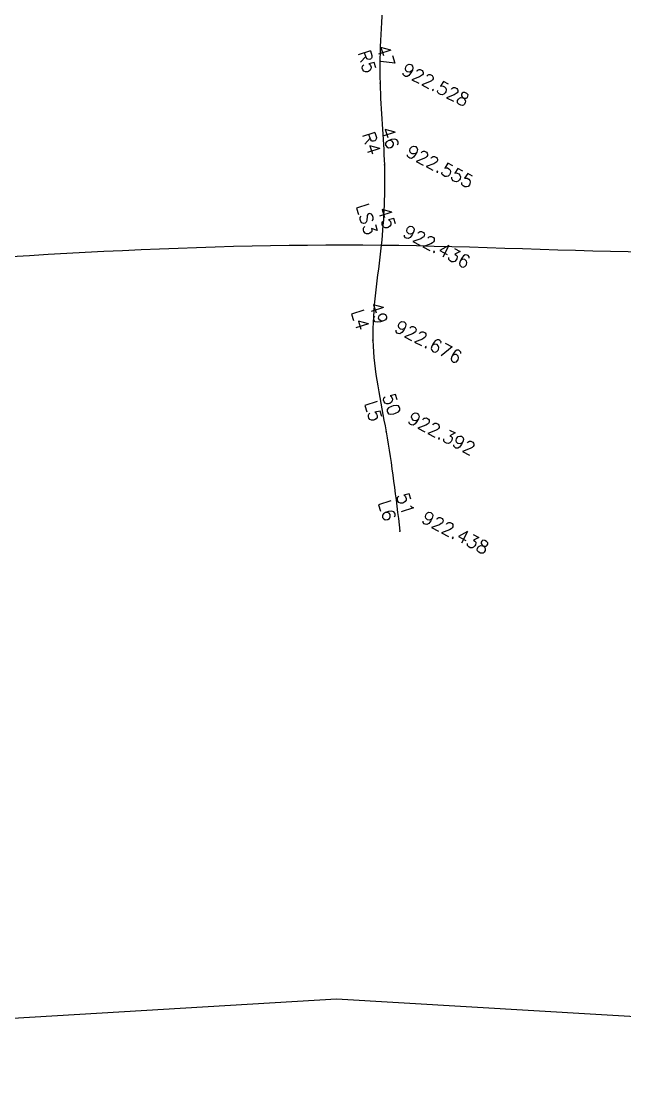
# Model space of a CAD drawing. Header units: millimetres. Extents: x 824502 to 1498685, y 1474633 to 1481826.
# Drawn here: x 1495278.9 to 1495428.5, y 1478282.8 to 1478547.4 of the extents above; entities that cross this region are included whole.
import ezdxf
from ezdxf.enums import TextEntityAlignment as Align

# ---------------------------------------------------------------- set-up
doc = ezdxf.new("R2010")
doc.units = ezdxf.units.MM
for name, color, linetype in [('Boundary', 6, 'Continuous'), ('Points', 7, 'Continuous'), ('Points-ELV', 6, 'Continuous'), ('Points-NUM', 4, 'Continuous'), ('Points-TXT', 3, 'Continuous')]:
    doc.layers.add(name, color=color, linetype=linetype)
doc.styles.add('ROMANS', font='romans.shx')

# ---------------------------------------------------------------- blocks, each defined once
blk = doc.blocks.new('POINTS')
at = {"layer": 'Points'}
blk.add_line((0, 0), (0, 0), dxfattribs=at)
blk.add_point((0, 0), dxfattribs=at)
at = {"layer": 'Points-ELV', "style": 'ROMANS'}
blk.add_attdef('ELEV', text='', height=1, rotation=45, dxfattribs=at).set_placement((0, 0), align=Align.BOTTOM_LEFT)
at = {"layer": 'Points-NUM', "style": 'ROMANS'}
blk.add_attdef('PTNUM', text='', height=1, dxfattribs=at).set_placement((0, 0), align=Align.BOTTOM_RIGHT)
at = {"layer": 'Points-TXT', "style": 'ROMANS'}
blk.add_attdef('DESC', text='', height=1, dxfattribs=at).set_placement((0, 0), align=Align.BOTTOM_RIGHT)

msp = doc.modelspace()

# ---------------------------------------------------------------- linework, layer by layer
for points in [[(1494894.272, 1478472.394, 12010.774), (1494972.724, 1478476.438, 11982.219), (1495072.859, 1478476.426, 11956.996), (1495368.148, 1478491.918, 11913.086), (1495507.247, 1478493.858, 11875.155), (1495683.505, 1478518.948, 11820.59), (1495806.752, 1478478.688, 11807.96), (1496023.66, 1478486.447, 11798.725), (1496129.908, 1478446.309, 11802.91), (1496228.815, 1478520.003, 11813.9), (1496425.884, 1478542.724, 11915.966), (1496587.973, 1478573.166, 11985.357)], [(1495368.804, 1478556.157, 11914.533), (1495367.856, 1478532.057, 11914.274), (1495368.934, 1478511.781, 11914.623), (1495368.148, 1478491.918, 11913.086), (1495366.08, 1478468.317, 11916.186), (1495369.36, 1478445.663, 11912.518), (1495372.778, 1478421.034, 11913.112)]]:
    msp.add_spline(points, degree=3)
at = {"layer": 'Boundary'}
msp.add_polyline3d([(1496619.238, 1478702.343, 0), (1496678.62, 1478452.456, 0), (1496338.921, 1478405.251, 0), (1496198.483, 1478297.292, 0), (1495979.235, 1478289.151, 0), (1495731.873, 1478282.827, 0), (1495357.075, 1478305.02, 0), (1495142.369, 1478292.194, 0), (1494854.276, 1478306.666, 0), (1494825.664, 1478580.806, 0), (1495085.779, 1478667.703, 0), (1495784.592, 1478656.118, 0), (1496122.803, 1478648.232, 0), (1496619.282, 1478702.327, 0)], dxfattribs=at)

# ---------------------------------------------------------------- block references
at = {"layer": 'Points', "linetype": 'Continuous'}
ref = msp.add_blockref('POINTS', (1495367.856, 1478532.057, 11914.274), dxfattribs=dict(at, xscale=12.91481050348951, yscale=12.91481050348951, zscale=12.91481050348951, rotation=287.5583941117993))
ref.add_attrib('PTNUM', '47', dxfattribs={"layer": 'Points-NUM', "height": 3.2287, "rotation": 287.55839, "style": 'ROMANS'}).set_placement((1495367.651, 1478535.378, 11914.274), align=Align.BOTTOM_RIGHT)
ref.add_attrib('DESC', 'R5', dxfattribs={"layer": 'Points-TXT', "height": 3.2287, "rotation": 287.55839, "style": 'ROMANS'}).set_placement((1495363.034, 1478533.917, 11914.274), align=Align.BOTTOM_RIGHT)
ref.add_attrib('ELEV', '922.528', dxfattribs={"layer": 'Points-ELV', "height": 3.2287, "rotation": 332.55839, "style": 'ROMANS'}).set_placement((1495372.473, 1478533.518, 11914.274), align=Align.BOTTOM_LEFT)
ref = msp.add_blockref('POINTS', (1495367.856, 1478532.057, 11914.274), dxfattribs=dict(at, xscale=12.91481050348951, yscale=12.91481050348951, zscale=12.91481050348951, rotation=287.5583941117993))
ref.add_attrib('PTNUM', '47', dxfattribs={"layer": 'Points-NUM', "height": 3.2287, "rotation": 287.55839, "style": 'ROMANS'}).set_placement((1495367.651, 1478535.378, 11914.274), align=Align.BOTTOM_RIGHT)
ref.add_attrib('DESC', 'R5', dxfattribs={"layer": 'Points-TXT', "height": 3.2287, "rotation": 287.55839, "style": 'ROMANS'}).set_placement((1495363.034, 1478533.917, 11914.274), align=Align.BOTTOM_RIGHT)
ref.add_attrib('ELEV', '922.528', dxfattribs={"layer": 'Points-ELV', "height": 3.2287, "rotation": 332.55839, "style": 'ROMANS'}).set_placement((1495372.473, 1478533.518, 11914.274), align=Align.BOTTOM_LEFT)
ref = msp.add_blockref('POINTS', (1495368.934, 1478511.781, 11914.623), dxfattribs=dict(at, xscale=12.91481050348951, yscale=12.91481050348951, zscale=12.91481050348951, rotation=287.5583941117993))
ref.add_attrib('PTNUM', '46', dxfattribs={"layer": 'Points-NUM', "height": 3.2287, "rotation": 287.55839, "style": 'ROMANS'}).set_placement((1495368.73, 1478515.103, 11914.623), align=Align.BOTTOM_RIGHT)
ref.add_attrib('DESC', 'R4', dxfattribs={"layer": 'Points-TXT', "height": 3.2287, "rotation": 287.55839, "style": 'ROMANS'}).set_placement((1495364.112, 1478513.642, 11914.623), align=Align.BOTTOM_RIGHT)
ref.add_attrib('ELEV', '922.555', dxfattribs={"layer": 'Points-ELV', "height": 3.2287, "rotation": 332.55839, "style": 'ROMANS'}).set_placement((1495373.552, 1478513.242, 11914.623), align=Align.BOTTOM_LEFT)
ref = msp.add_blockref('POINTS', (1495368.934, 1478511.781, 11914.623), dxfattribs=dict(at, xscale=12.91481050348951, yscale=12.91481050348951, zscale=12.91481050348951, rotation=287.5583941117993))
ref.add_attrib('PTNUM', '46', dxfattribs={"layer": 'Points-NUM', "height": 3.2287, "rotation": 287.55839, "style": 'ROMANS'}).set_placement((1495368.73, 1478515.103, 11914.623), align=Align.BOTTOM_RIGHT)
ref.add_attrib('DESC', 'R4', dxfattribs={"layer": 'Points-TXT', "height": 3.2287, "rotation": 287.55839, "style": 'ROMANS'}).set_placement((1495364.112, 1478513.642, 11914.623), align=Align.BOTTOM_RIGHT)
ref.add_attrib('ELEV', '922.555', dxfattribs={"layer": 'Points-ELV', "height": 3.2287, "rotation": 332.55839, "style": 'ROMANS'}).set_placement((1495373.552, 1478513.242, 11914.623), align=Align.BOTTOM_LEFT)
ref = msp.add_blockref('POINTS', (1495368.148, 1478491.918, 11913.086), dxfattribs=dict(at, xscale=12.91481050348951, yscale=12.91481050348951, zscale=12.91481050348951, rotation=287.5583941117993))
ref.add_attrib('PTNUM', '45', dxfattribs={"layer": 'Points-NUM', "height": 3.2287, "rotation": 287.55839, "style": 'ROMANS'}).set_placement((1495367.944, 1478495.24, 11913.086), align=Align.BOTTOM_RIGHT)
ref.add_attrib('DESC', 'LS3', dxfattribs={"layer": 'Points-TXT', "height": 3.2287, "rotation": 287.55839, "style": 'ROMANS'}).set_placement((1495363.327, 1478493.779, 11913.086), align=Align.BOTTOM_RIGHT)
ref.add_attrib('ELEV', '922.436', dxfattribs={"layer": 'Points-ELV', "height": 3.2287, "rotation": 332.55839, "style": 'ROMANS'}).set_placement((1495372.766, 1478493.379, 11913.086), align=Align.BOTTOM_LEFT)
ref = msp.add_blockref('POINTS', (1495368.148, 1478491.918, 11913.086), dxfattribs=dict(at, xscale=12.91481050348951, yscale=12.91481050348951, zscale=12.91481050348951, rotation=287.5583941117993))
ref.add_attrib('PTNUM', '45', dxfattribs={"layer": 'Points-NUM', "height": 3.2287, "rotation": 287.55839, "style": 'ROMANS'}).set_placement((1495367.944, 1478495.24, 11913.086), align=Align.BOTTOM_RIGHT)
ref.add_attrib('DESC', 'LS3', dxfattribs={"layer": 'Points-TXT', "height": 3.2287, "rotation": 287.55839, "style": 'ROMANS'}).set_placement((1495363.327, 1478493.779, 11913.086), align=Align.BOTTOM_RIGHT)
ref.add_attrib('ELEV', '922.436', dxfattribs={"layer": 'Points-ELV', "height": 3.2287, "rotation": 332.55839, "style": 'ROMANS'}).set_placement((1495372.766, 1478493.379, 11913.086), align=Align.BOTTOM_LEFT)
ref = msp.add_blockref('POINTS', (1495366.08, 1478468.317, 11916.186), dxfattribs=dict(at, xscale=12.91481050348951, yscale=12.91481050348951, zscale=12.91481050348951, rotation=287.5583941117993))
ref.add_attrib('PTNUM', '49', dxfattribs={"layer": 'Points-NUM', "height": 3.2287, "rotation": 287.55839, "style": 'ROMANS'}).set_placement((1495365.876, 1478471.638, 11916.186), align=Align.BOTTOM_RIGHT)
ref.add_attrib('DESC', 'L4', dxfattribs={"layer": 'Points-TXT', "height": 3.2287, "rotation": 287.55839, "style": 'ROMANS'}).set_placement((1495361.258, 1478470.177, 11916.186), align=Align.BOTTOM_RIGHT)
ref.add_attrib('ELEV', '922.676', dxfattribs={"layer": 'Points-ELV', "height": 3.2287, "rotation": 332.55839, "style": 'ROMANS'}).set_placement((1495370.697, 1478469.778, 11916.186), align=Align.BOTTOM_LEFT)
ref = msp.add_blockref('POINTS', (1495366.08, 1478468.317, 11916.186), dxfattribs=dict(at, xscale=12.91481050348951, yscale=12.91481050348951, zscale=12.91481050348951, rotation=287.5583941117993))
ref.add_attrib('PTNUM', '49', dxfattribs={"layer": 'Points-NUM', "height": 3.2287, "rotation": 287.55839, "style": 'ROMANS'}).set_placement((1495365.876, 1478471.638, 11916.186), align=Align.BOTTOM_RIGHT)
ref.add_attrib('DESC', 'L4', dxfattribs={"layer": 'Points-TXT', "height": 3.2287, "rotation": 287.55839, "style": 'ROMANS'}).set_placement((1495361.258, 1478470.177, 11916.186), align=Align.BOTTOM_RIGHT)
ref.add_attrib('ELEV', '922.676', dxfattribs={"layer": 'Points-ELV', "height": 3.2287, "rotation": 332.55839, "style": 'ROMANS'}).set_placement((1495370.697, 1478469.778, 11916.186), align=Align.BOTTOM_LEFT)
ref = msp.add_blockref('POINTS', (1495369.36, 1478445.663, 11912.518), dxfattribs=dict(at, xscale=12.91481050348951, yscale=12.91481050348951, zscale=12.91481050348951, rotation=287.5583941117993))
ref.add_attrib('PTNUM', '50', dxfattribs={"layer": 'Points-NUM', "height": 3.2287, "rotation": 287.55839, "style": 'ROMANS'}).set_placement((1495369.156, 1478448.985, 11912.518), align=Align.BOTTOM_RIGHT)
ref.add_attrib('DESC', 'L5', dxfattribs={"layer": 'Points-TXT', "height": 3.2287, "rotation": 287.55839, "style": 'ROMANS'}).set_placement((1495364.539, 1478447.524, 11912.518), align=Align.BOTTOM_RIGHT)
ref.add_attrib('ELEV', '922.392', dxfattribs={"layer": 'Points-ELV', "height": 3.2287, "rotation": 332.55839, "style": 'ROMANS'}).set_placement((1495373.978, 1478447.124, 11912.518), align=Align.BOTTOM_LEFT)
ref = msp.add_blockref('POINTS', (1495369.36, 1478445.663, 11912.518), dxfattribs=dict(at, xscale=12.91481050348951, yscale=12.91481050348951, zscale=12.91481050348951, rotation=287.5583941117993))
ref.add_attrib('PTNUM', '50', dxfattribs={"layer": 'Points-NUM', "height": 3.2287, "rotation": 287.55839, "style": 'ROMANS'}).set_placement((1495369.156, 1478448.985, 11912.518), align=Align.BOTTOM_RIGHT)
ref.add_attrib('DESC', 'L5', dxfattribs={"layer": 'Points-TXT', "height": 3.2287, "rotation": 287.55839, "style": 'ROMANS'}).set_placement((1495364.539, 1478447.524, 11912.518), align=Align.BOTTOM_RIGHT)
ref.add_attrib('ELEV', '922.392', dxfattribs={"layer": 'Points-ELV', "height": 3.2287, "rotation": 332.55839, "style": 'ROMANS'}).set_placement((1495373.978, 1478447.124, 11912.518), align=Align.BOTTOM_LEFT)
ref = msp.add_blockref('POINTS', (1495372.778, 1478421.034, 11913.112), dxfattribs=dict(at, xscale=12.91481050348951, yscale=12.91481050348951, zscale=12.91481050348951, rotation=287.5583941117993))
ref.add_attrib('PTNUM', '51', dxfattribs={"layer": 'Points-NUM', "height": 3.2287, "rotation": 287.55839, "style": 'ROMANS'}).set_placement((1495372.574, 1478424.356, 11913.112), align=Align.BOTTOM_RIGHT)
ref.add_attrib('DESC', 'L6', dxfattribs={"layer": 'Points-TXT', "height": 3.2287, "rotation": 287.55839, "style": 'ROMANS'}).set_placement((1495367.956, 1478422.895, 11913.112), align=Align.BOTTOM_RIGHT)
ref.add_attrib('ELEV', '922.438', dxfattribs={"layer": 'Points-ELV', "height": 3.2287, "rotation": 332.55839, "style": 'ROMANS'}).set_placement((1495377.395, 1478422.495, 11913.112), align=Align.BOTTOM_LEFT)
ref = msp.add_blockref('POINTS', (1495372.778, 1478421.034, 11913.112), dxfattribs=dict(at, xscale=12.91481050348951, yscale=12.91481050348951, zscale=12.91481050348951, rotation=287.5583941117993))
ref.add_attrib('PTNUM', '51', dxfattribs={"layer": 'Points-NUM', "height": 3.2287, "rotation": 287.55839, "style": 'ROMANS'}).set_placement((1495372.574, 1478424.356, 11913.112), align=Align.BOTTOM_RIGHT)
ref.add_attrib('DESC', 'L6', dxfattribs={"layer": 'Points-TXT', "height": 3.2287, "rotation": 287.55839, "style": 'ROMANS'}).set_placement((1495367.956, 1478422.895, 11913.112), align=Align.BOTTOM_RIGHT)
ref.add_attrib('ELEV', '922.438', dxfattribs={"layer": 'Points-ELV', "height": 3.2287, "rotation": 332.55839, "style": 'ROMANS'}).set_placement((1495377.395, 1478422.495, 11913.112), align=Align.BOTTOM_LEFT)

doc.saveas('drawing.dxf')
